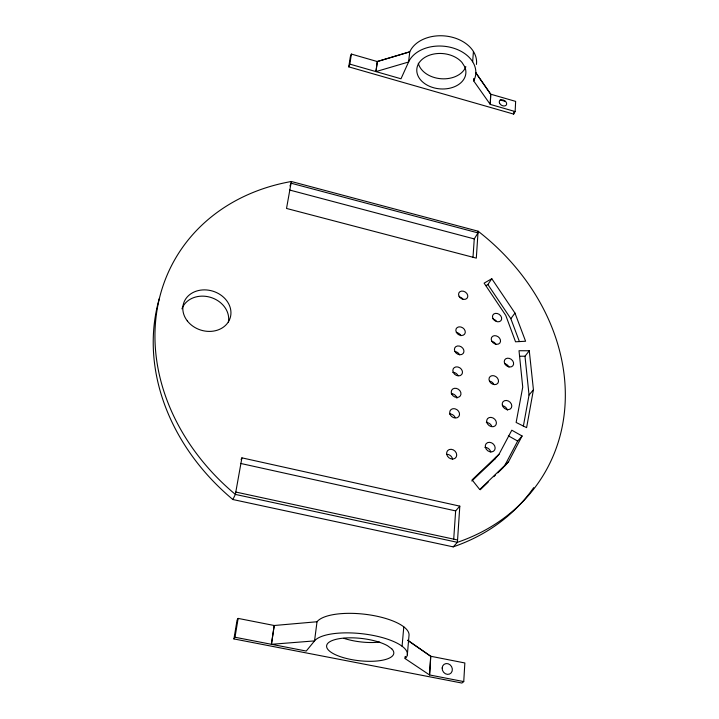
<?xml version="1.0" encoding="UTF-8"?>
<svg xmlns="http://www.w3.org/2000/svg" width="719" height="719" viewBox="0 0 719 719"><rect width="100%" height="100%" fill="white"/><g stroke="black" fill="none" stroke-linecap="round" stroke-linejoin="round"><path stroke-width="1.08" d="M490.691 94.189L490.241 104.399L515.146 111.544L515.64 101.388L490.691 94.189L475.699 72.502M476.445 64.44A34.287 24.913 4.8 0 0 449.249 36.57A34.287 24.913 4.8 0 0 409.767 51.831L377.313 61.555L351.384 54.078L350.333 56.747L348.76 66.858L513.663 114.096L513.761 112.065M430.681 656.249L429.567 674.961L463.746 681.585L464.851 662.972L430.681 656.249L407.736 640.243M241.081 459.621L241.917 457.85L459.809 506.14L457.41 542.324L453.186 546.871L232.875 499.525A211.862 176.991 29.9 0 1 159.303 298.565M478.099 231.203L476.311 258.13L286.522 208.447L291.348 181.503L478.099 231.203A213.507 177.701 29.9 0 1 457.41 542.324L235.374 494.411A213.507 177.701 29.9 0 1 157.425 307.75A213.507 177.701 29.9 0 1 291.348 181.503M453.716 539.115L455.648 510.903L459.809 506.14M472.985 257.492L474.261 238.915L477.991 232.902L291.042 183.192L289.964 185.996M405.336 656.393L405.165 658.622L429.567 674.961L430.789 656.321L407.655 640.323M472.644 61.762L473.435 51.507M407.34 654.802L408.994 635.65A46.996 16.169 6.4 0 0 369.269 614.844A46.996 16.169 6.4 0 0 317.025 621.755L274.209 625.503L238.133 618.403L237.081 620.093L233.927 638.93L461.913 683.05L463.746 681.585M405.345 656.51L405.165 658.622A47.409 15.71 6.4 0 0 373.206 635.443A47.409 15.71 6.4 0 0 314.545 640.899L271.423 644.305L274.209 625.503M402.074 646.219L403.799 626.842M317.025 621.755L314.545 640.899L306.249 651.054L235.005 637.25L233.927 638.93M475.636 72.628L490.762 94.297L490.241 104.399L473.686 80.896A34.512 24.841 4.8 0 0 452.619 47.876A34.512 24.841 4.8 0 0 408.572 62.014L375.947 71.603L377.313 61.555M375.947 71.603L377.349 61.483L409.767 51.831L408.572 62.014L400.995 78.784L349.847 64.117L351.384 54.078M271.423 644.305L274.245 625.458M235.005 637.25L238.133 618.403M241.917 457.85L235.374 494.411L232.875 499.525M533.435 389.761L526.605 427.634L516.134 422.466L522.731 387.155L519.019 350.719L529.274 350.782L533.435 389.761L529.04 395.028L523.342 426.268M348.76 66.858L349.847 64.117M504.855 465.912L508.522 461.787L522.093 435.993L511.802 430.205L499.058 454.201L494.735 459.198L471.826 481.002M504.127 466.73L517.662 441.053L522.093 435.993M494.735 459.198L495.751 457.284M513.663 114.096L515.146 111.544M485.972 285.641L487.877 284.535L491.787 278.72L514.966 313.08L525.589 341.246L515.541 341.795L505.763 315.389L484.121 283.142L491.787 278.72M519.406 341.561L510.85 318.715L514.966 313.08M529.04 395.028L524.987 356.238L529.274 350.782M508.522 461.787L479.744 489.531L472.077 479.87L499.058 454.201M480.247 489.756L488.21 482.081M493.773 476.706L495.373 475.178M497.755 472.877L503.327 467.503M519.891 356.211L524.987 356.238M235.796 492.039L457.563 539.978M240.497 463.413L455.648 510.903M289.613 190.023L474.261 238.915M500.154 99.914L505.538 101.469M508.369 435.831L517.662 441.053M487.877 284.535L510.85 318.715M457.059 332.663A4.979 3.981 34 0 1 460.951 335.746M533.705 487.635A211.862 176.991 29.9 0 1 453.186 546.871M459.711 297.046A4.88 3.829 32.8 0 1 462.856 299.032M493.279 319.164A4.898 3.838 35 0 1 496.443 321.168M492.057 341.381A4.97 3.928 35.8 0 1 495.948 344.446M505.08 363.823A5.015 3.981 37.3 0 1 508.935 367.005M489.828 381.16A5.078 4.089 37.6 0 1 493.818 384.279M502.949 405.849A5.141 4.152 39.3 0 1 507.389 410.225M455.648 351.663A5.042 4.062 34.7 0 1 459.585 354.782M452.853 372.334A5.096 4.152 35.6 0 1 458.084 375.651M451.262 393.635A5.159 4.242 36.6 0 1 456.951 398.182M449.735 413.928A5.222 4.332 37.6 0 1 455.073 417.326M486.323 422.556A5.204 4.269 39.7 0 1 491.643 425.945M484.948 447.38A5.285 4.368 41.1 0 1 490.753 452.044M446.715 454.3A5.384 4.521 39.8 0 0 454.992 458.354A5.384 4.521 39.8 0 0 453.294 449.878A5.384 4.521 39.8 0 0 446.715 454.3A5.339 4.503 39.9 0 1 452.575 459.108M181.934 308.855A24.212 20.285 17.3 0 1 210.263 297.262A24.212 20.285 17.3 0 1 228.363 322.274M465.849 66.705A24.455 17.768 4.8 0 1 441.214 78.757A24.455 17.768 4.8 0 1 418.305 63.263M379.677 642.085A33.505 11.531 6.4 0 1 343.835 638.319M473.812 78.865L473.686 80.896L473.839 78.856M391.729 648.808L387.568 645.761A33.802 11.198 6.4 0 0 330.956 641.105A33.802 11.198 6.4 0 0 357.532 660.527A33.802 11.198 6.4 0 0 391.729 648.808M464.753 66.804L462.002 62.463A24.608 17.714 4.8 0 0 420.579 60.89A24.608 17.714 4.8 0 0 438.186 88.689A24.608 17.714 4.8 0 0 464.753 66.804M459.037 296.237A4.916 3.847 32.7 0 0 467.035 298.268A4.916 3.847 32.7 0 0 463.458 291.222A4.916 3.847 32.7 0 0 459.037 296.237M456.34 332.259A5.024 3.99 33.9 0 0 464.51 334.272A5.024 3.99 33.9 0 0 460.87 326.992A5.024 3.99 33.9 0 0 456.34 332.259M485.379 447.236A5.321 4.386 40.9 0 0 493.531 451.226A5.321 4.386 40.9 0 0 491.715 442.895A5.321 4.386 40.9 0 0 485.379 447.236M486.772 422.134A5.249 4.278 39.5 0 0 494.825 426.088A5.249 4.278 39.5 0 0 493.018 417.955A5.249 4.278 39.5 0 0 486.772 422.134M450.193 414.62A5.258 4.35 37.5 0 0 458.731 416.616A5.258 4.35 37.5 0 0 454.938 408.778A5.258 4.35 37.5 0 0 450.193 414.62M451.73 394.084A5.195 4.26 36.5 0 0 460.178 396.088A5.195 4.26 36.5 0 0 456.421 388.395A5.195 4.26 36.5 0 0 451.73 394.084M453.338 372.541A5.132 4.17 35.5 0 0 461.688 374.545A5.132 4.17 35.5 0 0 457.967 366.996A5.132 4.17 35.5 0 0 453.338 372.541M454.911 351.465A5.078 4.08 34.7 0 0 463.162 353.487A5.078 4.08 34.7 0 0 459.486 346.073A5.078 4.08 34.7 0 0 454.911 351.465M502.329 405.103A5.177 4.17 39.2 0 0 510.265 409.003A5.177 4.17 39.2 0 0 508.441 401.04A5.177 4.17 39.2 0 0 502.329 405.103M489.54 381.358A5.123 4.107 37.5 0 0 497.8 383.272A5.123 4.107 37.5 0 0 493.935 375.758A5.123 4.107 37.5 0 0 489.54 381.358M504.729 363.625A5.051 3.999 37.2 0 0 512.836 365.809A5.051 3.999 37.2 0 0 509.25 358.368A5.051 3.999 37.2 0 0 504.729 363.625M491.742 341.076A5.006 3.946 35.8 0 0 499.822 343.071A5.006 3.946 35.8 0 0 496.101 335.809A5.006 3.946 35.8 0 0 491.742 341.076M492.982 318.607A4.934 3.847 34.9 0 0 500.963 320.611A4.934 3.847 34.9 0 0 497.278 313.502A4.934 3.847 34.9 0 0 492.982 318.607M187.291 320.89A24.41 20.375 17.5 0 0 228.795 321.159A24.41 20.375 17.5 0 0 204.573 289.874A24.41 20.375 17.5 0 0 187.291 320.89M499.651 103.428A3.972 2.759 29.3 0 0 506.095 105.271A3.972 2.759 29.3 0 0 503.111 99.986A3.972 2.759 29.3 0 0 499.651 103.428M442.158 667.978A5.599 4.916 58.9 0 0 449.501 674.071A5.599 4.916 58.9 0 0 450.103 664.832A5.599 4.916 58.9 0 0 442.158 667.978"/></g></svg>
